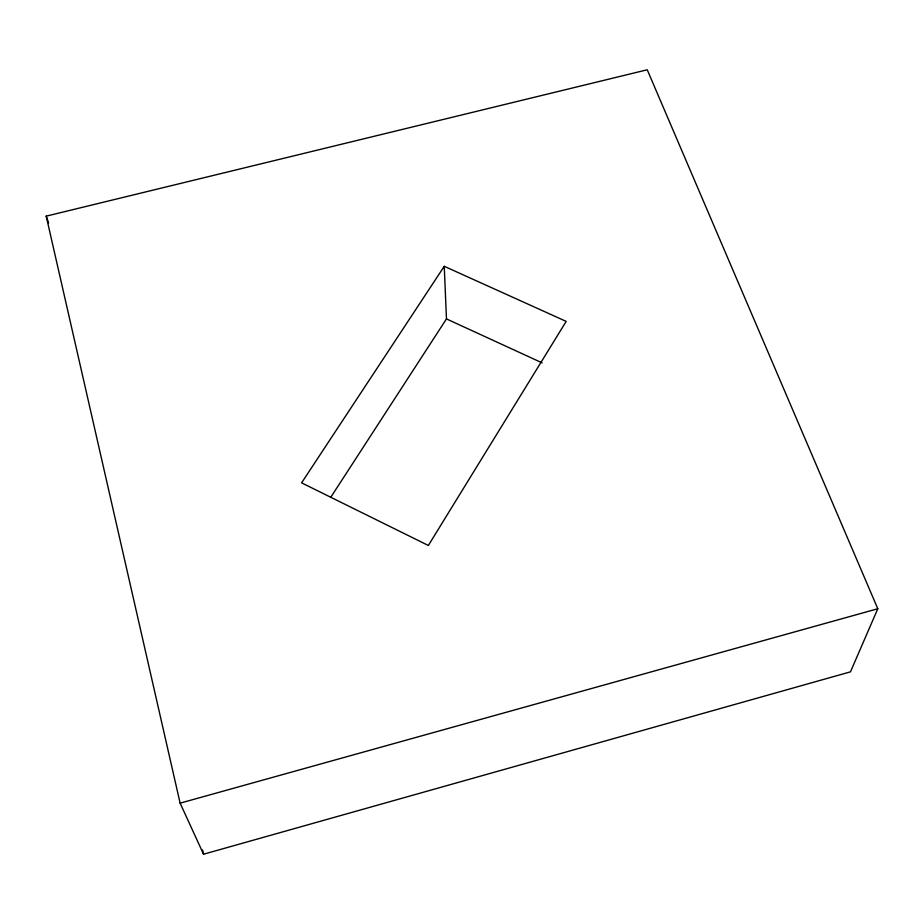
<?xml version="1.0" encoding="UTF-8"?>
<svg xmlns="http://www.w3.org/2000/svg" width="924" height="924" viewBox="0 0 924 924"><rect width="100%" height="100%" fill="white"/><g stroke="black" fill="none" stroke-linecap="round" stroke-linejoin="round"><path stroke-width="1.39" d="M877.8 608.743L850.473 671.84L203.546 854.215L180.122 803.152L46.2 216.147L647.239 69.785L877.8 608.743L180.122 803.152M330.746 497.32L446.465 318.907L444.248 266.308L566.181 321.39L428.355 545.472L301.594 482.848L444.248 266.308M446.465 318.907L542.134 362.866M46.2 216.147L48.591 222.927M202.575 849.999L203.546 854.215"/></g></svg>
